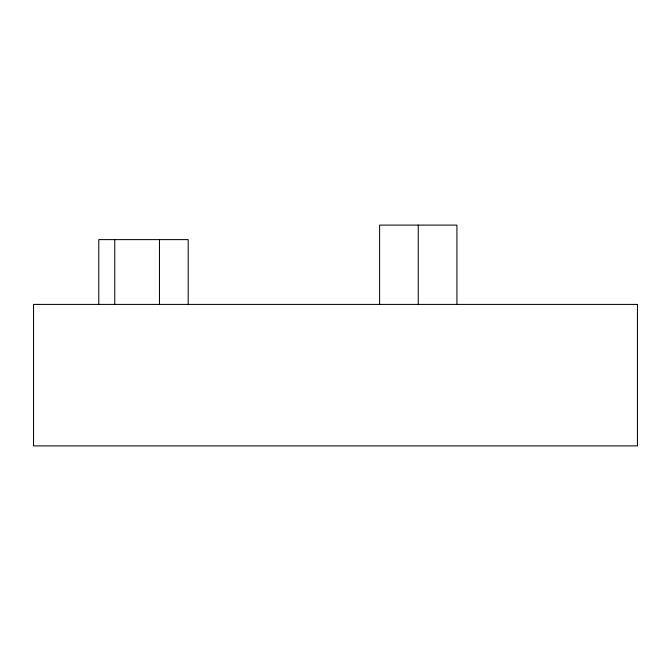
<?xml version="1.0" encoding="UTF-8"?>
<svg xmlns="http://www.w3.org/2000/svg" width="671" height="671" viewBox="0 0 671 671"><rect width="100%" height="100%" fill="white"/><g stroke="black" fill="none" stroke-linecap="round" stroke-linejoin="round"><path stroke-width="1.01" d="M456.909 304.408L456.909 225.104L379.61 225.104L379.61 304.408M418.259 225.104L418.259 304.408M188.19 304.408L188.19 239.614L98.78 239.614L98.78 304.408M159.472 239.614L159.472 304.408M114.766 239.614L114.766 304.408M637.45 304.408L33.55 304.408L33.55 445.896L637.45 445.896L637.45 304.408"/></g></svg>
